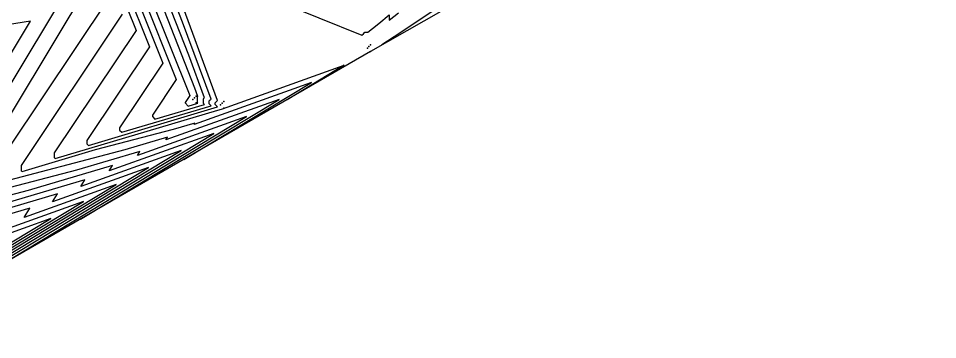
# Model space of a CAD drawing. Header units: metres. Extents: x 419582 to 423558, y 4805372 to 4807539.
# Drawn here: x 420973.7 to 421029.3, y 4805931.7 to 4805951.1 of the extents above; entities that cross this region are included whole.
import ezdxf

# ---------------------------------------------------------------- set-up
doc = ezdxf.new("R2010")
doc.units = ezdxf.units.M
for name, color, linetype in [('C-TINN', 4, 'Continuous'), ('C-TINN-BNDY', 110, 'Continuous'), ('C-TOPO-MAJR', 9, 'Continuous'), ('C-TOPO-MINR', 8, 'Continuous')]:
    doc.layers.add(name, color=color, linetype=linetype)

msp = doc.modelspace()

# ---------------------------------------------------------------- linework, layer by layer
at = {"layer": 'C-TINN', "color": 4, "linetype": 'Continuous', "lineweight": -3}
for p in [(420994.79, 4805949.26, 1661.81), (420994.89, 4805949.36, 1661.81), (420994.99, 4805949.46, 1661.81), (420994.99, 4805949.06, 1661.81), (420984.35, 4805946.26, 1665.24), (420984.45, 4805946.36, 1665.24), (420984.25, 4805946.16, 1665.24), (420984.45, 4805945.96, 1665.24), (420985.92, 4805945.84, 1661.05), (420986.02, 4805945.94, 1661.05), (420986.12, 4805946.04, 1661.05), (420986.12, 4805945.64, 1661.05)]:
    msp.add_point(p, dxfattribs=at)
at = {"layer": 'C-TINN-BNDY', "color": 110, "linetype": 'Continuous', "lineweight": -3, "flags": 128}
msp.add_lwpolyline([(421305.47, 4806115.01), (421187.67, 4806058.56), (420994.99, 4805949.06), (420878.95, 4805882.09), (420761.16, 4805805.24), (420641.64, 4805749.79), (420396.34, 4805692.54)], dxfattribs=at)
at = {"layer": 'C-TOPO-MAJR', "color": 9, "linetype": 'Continuous', "lineweight": -3, "flags": 128}
for points, elevation in [([(420981.637, 4805952.451), (420984.055, 4805946.396), (420983.775, 4805945.977), (420983.775, 4805945.962), (420983.967, 4805945.77), (420984.546, 4805945.942), (420984.534, 4805945.953), (420984.534, 4805946.33), (420984.54, 4805946.336), (420984.546, 4805946.342), (420984.362, 4805946.84), (420982.136, 4805952.555)], 1665), ([(420983.698, 4805942.543), (420991.424, 4805947.2), (420984.322, 4805944.658), (420984.374, 4805944.742), (420983.054, 4805944.352), (420978.338, 4805943.119), (420973.909, 4805941.801), (420973.882, 4805941.828), (420973.882, 4805942.174), (420980.003, 4805951.321)], 1660), ([(420952.504, 4805924.54), (420981.574, 4805942.062), (420975.758, 4805939.981), (420976.058, 4805940.463), (420968.453, 4805938.22)], 1655)]:
    msp.add_lwpolyline(points, dxfattribs=dict(at, elevation=elevation))
at = {"layer": 'C-TOPO-MINR', "color": 8, "linetype": 'Continuous', "lineweight": -3, "flags": 128}
for points, elevation in [([(420969.314, 4805942.399), (420974.426, 4805950.885), (420963.305, 4805949.12), (420973.833, 4805954.18), (420973.833, 4805954.291), (420968.295, 4805963.722)], 1656), ([(420970.24, 4805942.132), (420976.326, 4805952.234), (420970.879, 4805951.37), (420976.036, 4805953.848), (420976.036, 4805953.903), (420972.644, 4805959.677)], 1657), ([(420984.062, 4805954.255), (420994.462, 4805950.043), (420994.554, 4805950.135), (420994.647, 4805950.228), (420994.811, 4805950.236), (420995.105, 4805950.452), (420995.493, 4805950.753), (420996.103, 4805951.278), (420996.103, 4805950.962), (420996.683, 4805951.4)], 1662), ([(420971.167, 4805941.865), (420977.957, 4805953.137)], 1658), ([(420979.769, 4805952.95), (420980.814, 4805950.336), (420975.861, 4805942.935), (420975.861, 4805942.655), (420975.921, 4805942.595), (420985.749, 4805945.52), (420985.974, 4805945.579), (420986.037, 4805945.597), (420986.034, 4805945.593), (420993.394, 4805948.228), (420989.937, 4805946.144)], 1661), ([(420980.703, 4805952.701), (420982.435, 4805948.366), (420979.818, 4805944.456), (420979.818, 4805944.308), (420979.944, 4805944.182), (420985.343, 4805945.789), (420985.236, 4805945.896), (420985.236, 4805946.082), (420985.289, 4805946.135), (420985.343, 4805946.189), (420983.628, 4805950.84), (420982.739, 4805953.122)], 1663), ([(420980.236, 4805952.826), (420981.624, 4805949.351), (420977.84, 4805943.695), (420977.84, 4805943.481), (420977.933, 4805943.388), (420985.741, 4805945.713), (420985.587, 4805945.867), (420985.587, 4805945.958), (420985.664, 4805946.035), (420985.741, 4805946.113), (420983.261, 4805952.84)], 1662), ([(420981.17, 4805952.576), (420983.245, 4805947.381), (420981.797, 4805945.217), (420981.797, 4805945.135), (420981.956, 4805944.976), (420984.944, 4805945.865), (420984.885, 4805945.924), (420984.885, 4805946.206), (420984.915, 4805946.236), (420984.944, 4805946.265), (420983.995, 4805948.84), (420982.437, 4805952.838)], 1664), ([(420973.159, 4805943.288), (420979.193, 4805952.306)], 1659), ([(420999.41, 4805951.931), (420996.416, 4805949.945), (420995.669, 4805949.46), (420995.629, 4805949.423)], 1662), ([(420977.459, 4805938.942), (420989.454, 4805946.173), (420982.609, 4805943.722), (420982.711, 4805943.886), (420980.134, 4805943.126), (420971.991, 4805940.996)], 1659), ([(420971.221, 4805935.342), (420987.484, 4805945.145), (420980.896, 4805942.787), (420981.048, 4805943.03), (420977.213, 4805941.899), (420970.494, 4805940.142)], 1658), ([(420964.982, 4805931.741), (420985.514, 4805944.118), (420979.183, 4805941.852), (420979.384, 4805942.175), (420974.293, 4805940.673), (420968.997, 4805939.288)], 1657), ([(420958.743, 4805928.141), (420983.544, 4805943.09), (420977.471, 4805940.916), (420977.721, 4805941.319), (420971.373, 4805939.446)], 1656), ([(420946.266, 4805920.94), (420979.604, 4805941.035), (420974.045, 4805939.045), (420974.395, 4805939.608), (420965.533, 4805936.993)], 1654), ([(420940.027, 4805917.339), (420977.634, 4805940.007), (420972.332, 4805938.11)], 1653), ([(420933.788, 4805913.739), (420975.664, 4805938.98), (420970.62, 4805937.174)], 1652)]:
    msp.add_lwpolyline(points, dxfattribs=dict(at, elevation=elevation))

doc.saveas('drawing.dxf')
